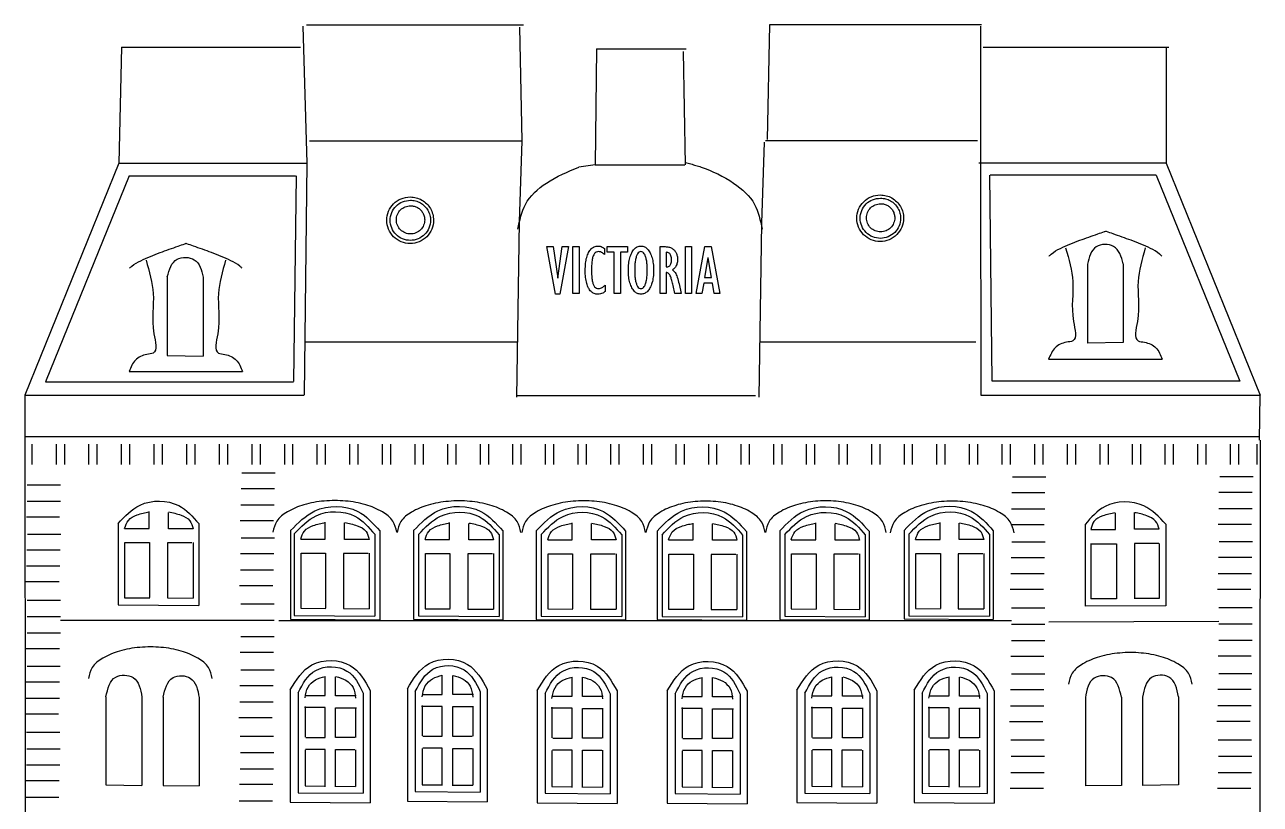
# Model space of a CAD drawing. Extents: x -17689 to 423279, y 41 to 241.
# Drawn here: x 16 to 191.4, y 130.2 to 241 of the extents above; entities that cross this region are included whole.
import ezdxf

# ---------------------------------------------------------------- set-up
doc = ezdxf.new("R2010")
doc.units = 0
doc.layers.add('Layer_2', color=7, linetype='CONTINUOUS')

msp = doc.modelspace()

# ---------------------------------------------------------------- linework, layer by layer
at = {"layer": 'Layer_2', "color": 7}
for points in [[(55.441553, 240.757074), (56.0143, 221.305812)], [(86.204277, 240.602534), (86.558757, 224.483562)], [(121.707146, 240.957783), (121.352766, 224.650379)], [(151.656075, 240.746311), (151.656075, 221.30581)], [(29.70025, 237.779985), (29.339465, 221.305812)], [(97.127207, 237.51775), (96.954592, 221.043577)], [(109.442896, 237.162549), (109.716926, 221.043577)], [(177.999104, 237.779988), (177.999104, 221.305809)], [(86.558757, 224.483562), (86.178255, 212.980271)], [(120.923476, 224.292562), (120.542976, 212.789271)], [(29.339465, 221.305812), (15.974712, 188.366424), (15.974712, 188.366424)], [(56.014208, 221.306029), (55.63256, 188.403534)], [(96.954592, 221.043577), (94.653768, 220.739465)], [(151.656075, 221.305812), (151.715475, 188.366424)], [(177.999104, 221.305808), (191.363864, 188.366424)], [(86.17892, 212.979588), (85.797087, 188.060584)], [(120.543686, 212.788549), (120.161826, 188.056614)], [(171.920194, 206.984254), (171.920194, 195.803392), (166.813207, 195.735717)], [(166.813207, 206.941584), (166.813207, 195.735717)], [(36.206199, 205.149345), (36.206199, 193.968482), (41.313187, 193.900807)], [(41.313187, 205.106674), (41.313187, 193.900807)], [(15.974712, 188.366424), (15.974712, 181.940534)], [(191.266624, 181.940534), (191.363824, 188.366424)], [(15.975074, 181.941414), (16.109346, 92.193857), (16.115946, 92.193907)], [(191.363854, 181.940534), (191.363854, 181.940534), (191.228874, 91.955257)], [(30.160489, 169.414155), (33.644742, 169.414155), (33.644739, 171.806765)], [(39.865781, 169.376645), (36.381528, 169.376645), (36.381531, 171.700515)], [(55.159979, 167.906447), (58.644232, 167.906447), (58.644229, 170.299055)], [(64.865271, 167.868937), (61.381018, 167.868937), (61.381021, 170.192809)], [(72.803132, 167.846955), (76.287384, 167.846955), (76.287381, 170.239565)], [(82.508423, 167.809445), (79.02417, 167.809445), (79.024173, 170.133315)], [(90.214164, 167.819925), (93.698417, 167.819925), (93.698414, 170.212535)], [(107.363576, 167.782415), (110.847826, 167.782415), (110.847826, 170.175025)], [(124.774646, 167.809445), (128.258896, 167.809445), (128.258896, 170.202055)], [(142.417805, 167.868935), (145.902055, 167.868935), (145.902055, 170.261545)], [(152.123095, 167.831425), (148.638845, 167.831425), (148.638845, 170.155295)], [(167.309574, 169.269005), (170.793824, 169.269005), (170.793824, 171.592875)], [(177.014864, 169.306515), (173.530614, 169.306515), (173.530614, 171.699125)], [(99.919456, 167.782415), (96.435203, 167.782415), (96.435206, 170.106295)], [(117.068866, 167.744905), (113.584616, 167.744905), (113.584616, 170.068775)], [(134.479936, 167.771935), (130.995686, 167.771935), (130.995686, 170.095815)], [(30.160489, 167.406585), (30.160489, 159.586085), (33.733893, 159.564185)], [(30.206087, 167.410655), (33.69034, 167.410655), (33.69034, 159.594635)], [(39.71367, 167.358305), (36.229417, 167.358305), (36.229417, 159.542285)], [(39.713671, 167.358305), (36.229418, 167.358305), (36.229418, 159.542285), (39.865781, 159.526585)], [(39.865781, 167.404155), (39.865781, 159.526605)], [(167.309574, 167.296515), (167.309574, 159.418965)], [(167.461684, 167.250665), (170.945934, 167.250665), (170.945934, 159.434645), (167.309574, 159.418945)], [(167.461684, 167.250665), (170.945934, 167.250665), (170.945934, 159.434645)], [(177.014864, 167.298945), (177.014864, 159.478445), (173.441464, 159.456545)], [(176.969264, 167.303015), (173.485014, 167.303015), (173.485014, 159.486995)], [(55.159979, 165.898876), (55.159979, 158.07838), (58.733383, 158.056473)], [(55.205577, 165.902945), (58.68983, 165.902945), (58.68983, 158.086925)], [(64.71316, 165.850595), (61.228907, 165.850595), (61.228907, 158.034575)], [(64.713161, 165.850595), (61.228908, 165.850595), (61.228908, 158.034575), (64.865271, 158.018875)], [(64.865271, 165.896447), (64.865271, 158.018897)], [(72.803132, 165.839385), (72.803132, 158.018885), (76.376535, 157.996985)], [(72.84873, 165.843455), (76.332982, 165.843455), (76.332982, 158.027435)], [(82.356312, 165.791105), (78.872059, 165.791105), (78.872059, 157.975085)], [(82.356313, 165.791105), (78.87206, 165.791105), (78.87206, 157.975085), (82.508423, 157.959385)], [(82.508423, 165.836955), (82.508423, 157.959405)], [(90.214164, 165.812355), (90.214164, 157.991865), (93.787568, 157.969965)], [(90.259762, 165.816425), (93.744015, 165.816425), (93.744015, 158.000405)], [(99.767345, 165.764075), (96.283092, 165.764075), (96.283092, 157.948055)], [(99.767346, 165.764075), (96.283093, 165.764075), (96.283093, 157.948055), (99.919456, 157.932355)], [(99.919456, 165.809925), (99.919456, 157.932375)], [(107.363576, 165.774845), (107.363576, 157.954345), (110.936976, 157.932445)], [(107.409176, 165.778915), (110.893426, 165.778915), (110.893426, 157.962895)], [(116.916756, 165.726565), (113.432506, 165.726565), (113.432506, 157.910545)], [(116.916756, 165.726565), (113.432506, 165.726565), (113.432506, 157.910545), (117.068866, 157.894845)], [(117.068866, 165.772415), (117.068866, 157.894865)], [(124.774646, 165.801875), (124.774646, 157.981385), (128.348046, 157.959485)], [(124.820246, 165.805945), (128.304496, 165.805945), (128.304496, 157.989925)], [(134.327826, 165.753595), (130.843576, 165.753595), (130.843576, 157.937575)], [(134.327826, 165.753595), (130.843576, 165.753595), (130.843576, 157.937575), (134.479936, 157.921875)], [(134.479936, 165.799445), (134.479936, 157.921895)], [(142.417805, 165.861365), (142.417805, 158.040865), (145.991205, 158.018965)], [(142.463405, 165.865425), (145.947655, 165.865425), (145.947655, 158.049415)], [(151.970985, 165.813075), (148.486735, 165.813075), (148.486735, 157.997065)], [(151.970985, 165.813075), (148.486735, 165.813075), (148.486735, 157.997065), (152.123095, 157.981365)], [(152.123095, 165.858935), (152.123095, 157.981385)], [(55.816286, 145.676765), (58.608854, 145.676765), (58.608854, 148.389965)], [(63.031919, 145.648535), (60.10328, 145.648535), (60.10328, 148.361735)], [(72.44799, 145.847275), (75.240558, 145.847275), (75.240558, 148.560475)], [(79.663622, 145.819045), (76.734983, 145.819045), (76.734983, 148.532245)], [(90.870471, 145.590255), (93.663039, 145.590255), (93.663039, 148.303455)], [(98.086104, 145.562025), (95.157465, 145.562025), (95.157465, 148.275225)], [(109.331276, 145.542535), (112.123846, 145.542535), (112.123846, 148.255735)], [(116.546916, 145.514305), (113.618276, 145.514305), (113.618276, 148.227505)], [(127.753866, 145.629045), (130.546436, 145.629045), (130.546436, 148.342245)], [(134.969496, 145.600815), (132.040856, 145.600815), (132.040856, 148.314015)], [(144.385575, 145.629045), (147.178135, 145.629045), (147.178135, 148.342245)], [(151.601205, 145.600815), (148.672565, 145.600815), (148.672565, 148.314015)], [(27.508689, 145.516466), (27.508689, 133.011508), (32.615677, 132.935819)], [(32.615677, 145.468742), (32.615677, 132.935819)], [(35.639628, 145.440777), (35.639628, 132.935819), (40.746615, 132.86013)], [(40.746615, 145.393053), (40.746615, 132.86013)], [(55.870958, 139.744066), (58.608855, 139.744066), (58.608855, 143.969955), (55.670624, 143.969955)], [(55.765102, 144.125502), (55.765102, 139.77185)], [(62.852834, 139.715836), (60.103279, 139.715836), (60.103279, 143.941725), (63.054021, 143.941725)], [(62.948682, 143.979545), (62.948682, 139.742994)], [(72.502662, 139.914576), (75.240559, 139.914576), (75.240559, 144.140465), (72.302328, 144.140465)], [(72.396806, 144.296015), (72.396806, 139.942356)], [(79.484537, 139.886346), (76.734982, 139.886346), (76.734982, 144.112235), (79.685724, 144.112235)], [(79.580386, 144.150055), (79.580386, 139.913506)], [(90.925143, 139.657556), (93.66304, 139.657556), (93.66304, 143.883445), (90.724809, 143.883445)], [(90.819287, 144.038995), (90.819287, 139.685336)], [(97.907019, 139.629326), (95.157464, 139.629326), (95.157464, 143.855215), (98.108206, 143.855215)], [(98.002867, 143.893035), (98.002867, 139.656486)], [(109.385956, 139.609836), (112.123846, 139.609836), (112.123846, 143.835725), (109.185616, 143.835725)], [(109.280096, 143.991275), (109.280096, 139.637626)], [(116.463676, 143.845315), (116.463676, 139.608766)], [(127.808536, 139.696346), (130.546436, 139.696346), (130.546436, 143.922235), (127.608206, 143.922235)], [(127.702686, 144.077775), (127.702686, 139.724126)], [(134.790416, 139.668116), (132.040856, 139.668116), (132.040856, 143.894005), (134.991606, 143.894005)], [(134.886266, 143.931825), (134.886266, 139.695276)], [(144.440245, 139.696346), (147.178135, 139.696346), (147.178135, 143.922235), (144.239905, 143.922235)], [(144.334385, 144.077775), (144.334385, 139.724126)], [(151.422115, 139.668116), (148.672565, 139.668116), (148.672565, 143.894005), (151.623305, 143.894005)], [(151.517965, 143.931825), (151.517965, 139.695276)], [(171.643276, 145.440777), (171.643276, 132.935819), (166.536288, 132.86013)], [(166.536288, 145.393053), (166.536288, 132.86013)], [(179.774214, 145.516466), (179.774214, 133.011508), (174.667226, 132.935819)], [(174.667226, 145.468742), (174.667226, 132.935819)], [(116.367826, 139.581606), (113.618276, 139.581606), (113.618276, 143.807495), (116.569016, 143.807495)], [(55.765102, 137.97354), (55.765102, 132.8494), (58.587164, 132.819666)], [(58.62003, 132.734416), (58.62003, 138.031406), (55.853825, 138.031406)], [(60.092104, 132.706186), (60.092104, 138.003176), (62.858309, 138.003176)], [(62.948682, 138.000414), (62.948682, 132.773721)], [(72.396806, 138.144046), (72.396806, 133.019906), (75.218868, 132.990206)], [(75.251734, 132.904926), (75.251734, 138.201916), (72.485529, 138.201916)], [(76.723807, 132.876696), (76.723807, 138.173686), (79.490012, 138.173686)], [(79.580386, 138.170926), (79.580386, 132.944226)], [(90.819287, 137.887026), (90.819287, 132.762886), (93.641349, 132.733186)], [(93.674215, 132.647906), (93.674215, 137.944896), (90.90801, 137.944896)], [(95.146289, 132.619676), (95.146289, 137.916666), (97.912494, 137.916666)], [(98.002867, 137.913906), (98.002867, 132.687206)], [(109.280096, 137.839316), (109.280096, 132.715176), (112.102156, 132.685476)], [(112.135026, 132.600186), (112.135026, 137.897176), (109.368816, 137.897176)], [(113.607096, 132.571956), (113.607096, 137.868946), (116.373306, 137.868946)], [(116.463676, 137.866186), (116.463676, 132.639496)], [(127.702686, 137.925816), (127.702686, 132.801676), (130.524746, 132.771976)], [(130.557606, 132.686696), (130.557606, 137.983686), (127.791406, 137.983686)], [(132.029686, 132.658466), (132.029686, 137.955456), (134.795886, 137.955456)], [(134.886266, 137.952696), (134.886266, 132.725996)], [(144.334385, 137.925816), (144.334385, 132.801676), (147.156445, 132.771976)], [(147.189315, 132.686696), (147.189315, 137.983686), (144.423105, 137.983686)], [(148.661385, 132.658466), (148.661385, 137.955456), (151.427595, 137.955456)], [(151.517965, 137.952696), (151.517965, 132.725996)], [(60.139016, 132.803315), (62.948682, 132.773698)], [(76.77072, 132.973826), (79.580386, 132.944226)], [(95.193201, 132.716806), (98.002867, 132.687206)], [(113.654016, 132.669086), (116.463676, 132.639486)], [(132.076596, 132.755596), (134.886266, 132.725996)], [(148.708305, 132.755596), (151.517965, 132.725996)]]:
    msp.add_lwpolyline(points, dxfattribs=at)
at = {"layer": 'Layer_2', "color": 5}
for points in [[(55.962882, 240.957736), (86.782053, 240.957736)], [(151.773095, 240.957736), (121.707196, 240.957736)], [(29.70025, 237.779985), (55.134135, 237.779985)], [(97.127207, 237.51775), (109.889536, 237.51775)], [(152.016855, 237.779983), (178.359884, 237.779983)], [(30.799004, 219.498439), (18.929166, 190.243483), (18.929166, 190.243483)], [(30.799004, 219.498439), (54.396033, 219.498439)], [(54.490045, 219.498632), (54.151086, 190.276442)], [(152.903818, 219.586912), (153.242777, 190.364722)], [(176.594859, 219.586719), (152.99783, 219.586719)], [(176.594859, 219.586719), (188.464697, 190.331763), (188.464697, 190.331763)], [(98.276547, 209.177118), (98.276547, 208.309697)], [(106.166176, 202.768927), (106.166176, 209.435394), (106.882536, 209.435394)], [(107.023776, 208.636199), (107.023856, 206.55049)], [(107.023856, 205.751294), (107.023856, 202.768927), (106.166176, 202.768927)], [(107.023856, 206.55049), (107.062756, 206.55049)], [(98.354517, 203.957975), (98.354517, 203.056442)], [(108.861026, 204.138281), (109.168036, 202.768927), (108.271376, 202.768927), (108.013096, 203.918989)], [(55.710144, 195.932584), (85.990642, 195.932584)], [(120.315806, 195.936424), (151.006495, 195.936424)], [(161.322795, 193.448944), (177.449194, 193.448944)], [(30.781401, 191.709164), (46.907794, 191.709164)], [(18.929166, 190.243483), (54.142664, 190.243483)], [(188.464697, 190.331763), (153.251199, 190.331763)], [(15.974712, 188.366424), (55.623077, 188.366424)], [(85.796952, 188.307684), (119.717866, 188.307684)], [(151.715495, 188.366424), (191.363864, 188.366424)], [(16.972045, 181.369244), (16.972045, 178.477274)], [(20.423373, 181.369244), (20.423373, 178.477274)], [(21.601655, 181.369244), (21.601655, 178.477274)], [(25.052983, 181.369244), (25.052983, 178.477274)], [(26.231265, 181.369244), (26.231265, 178.477274)], [(29.682593, 181.369244), (29.682593, 178.477274)], [(30.860873, 181.369244), (30.860873, 178.477274)], [(34.312201, 181.369244), (34.312201, 178.477274)], [(35.490483, 181.369244), (35.490483, 178.477274)], [(38.941812, 181.369244), (38.941812, 178.477274)], [(40.120093, 181.369244), (40.120093, 178.477274)], [(43.571422, 181.369244), (43.571422, 178.477274)], [(44.749701, 181.369244), (44.749701, 178.477274)], [(48.201028, 181.369244), (48.201028, 178.477274)], [(49.37931, 181.369244), (49.37931, 178.477274)], [(52.830638, 181.369244), (52.830638, 178.477274)], [(54.00892, 181.369244), (54.00892, 178.477274)], [(57.460248, 181.369244), (57.460248, 178.477274)], [(58.638529, 181.369244), (58.638529, 178.477274)], [(62.089857, 181.369244), (62.089857, 178.477274)], [(63.268139, 181.369244), (63.268139, 178.477274)], [(66.719468, 181.369244), (66.719468, 178.477274)], [(67.897749, 181.369244), (67.897749, 178.477274)], [(71.349078, 181.369244), (71.349078, 178.477274)], [(72.527365, 181.369244), (72.527365, 178.477274)], [(75.978692, 181.369244), (75.978692, 178.477274)], [(77.156974, 181.369244), (77.156974, 178.477274)], [(80.608302, 181.369244), (80.608302, 178.477274)], [(81.786584, 181.369244), (81.786584, 178.477274)], [(85.237913, 181.369244), (85.237913, 178.477274)], [(86.416203, 181.369244), (86.416203, 178.477274)], [(89.867532, 181.369244), (89.867532, 178.477274)], [(91.045813, 181.369244), (91.045813, 178.477274)], [(94.497142, 181.369244), (94.497142, 178.477274)], [(95.675424, 181.369244), (95.675424, 178.477274)], [(99.126752, 181.369244), (99.126752, 178.477274)], [(100.305037, 181.369254), (100.305037, 178.477284)], [(103.756367, 181.369254), (103.756367, 178.477284)], [(104.934647, 181.369254), (104.934647, 178.477284)], [(108.385976, 181.369254), (108.385976, 178.477284)], [(109.564256, 181.369254), (109.564256, 178.477284)], [(113.015586, 181.369254), (113.015586, 178.477284)], [(114.193876, 181.369274), (114.193876, 178.477304)], [(117.645206, 181.369274), (117.645206, 178.477304)], [(118.823486, 181.369274), (118.823486, 178.477304)], [(122.274816, 181.369274), (122.274816, 178.477304)], [(123.453096, 181.369274), (123.453096, 178.477304)], [(126.904426, 181.369274), (126.904426, 178.477304)], [(128.082716, 181.369274), (128.082716, 178.477304)], [(131.534046, 181.369274), (131.534046, 178.477304)], [(132.712326, 181.369274), (132.712326, 178.477304)], [(136.163656, 181.369274), (136.163656, 178.477304)], [(137.341935, 181.369274), (137.341935, 178.477304)], [(140.793265, 181.369274), (140.793265, 178.477304)], [(141.971535, 181.369274), (141.971535, 178.477304)], [(145.422865, 181.369274), (145.422865, 178.477304)], [(146.601145, 181.369274), (146.601145, 178.477304)], [(150.052475, 181.369274), (150.052475, 178.477304)], [(151.230755, 181.369274), (151.230755, 178.477304)], [(154.682085, 181.369274), (154.682085, 178.477304)], [(155.860365, 181.369274), (155.860365, 178.477304)], [(159.311695, 181.369274), (159.311695, 178.477304)], [(160.489975, 181.369274), (160.489975, 178.477304)], [(163.941305, 181.369274), (163.941305, 178.477304)], [(165.119585, 181.369274), (165.119585, 178.477304)], [(168.570914, 181.369274), (168.570914, 178.477304)], [(169.749184, 181.369274), (169.749184, 178.477304)], [(173.200504, 181.369274), (173.200504, 178.477304)], [(174.378794, 181.369274), (174.378794, 178.477304)], [(177.830114, 181.369274), (177.830114, 178.477304)], [(179.008404, 181.369274), (179.008404, 178.477304)], [(179.008404, 181.369274), (179.008404, 178.477304)], [(182.459724, 181.369274), (182.459724, 178.477304)], [(182.459734, 181.369274), (182.459734, 178.477304)], [(183.638014, 181.369274), (183.638014, 178.477304)], [(187.089344, 181.369274), (187.089344, 178.477304)], [(188.267624, 181.369274), (188.267624, 178.477304)], [(190.886594, 181.369274), (190.886594, 178.477304)], [(46.790154, 177.300674), (51.517864, 177.300674)], [(16.343849, 175.607844), (21.071559, 175.607844)], [(156.181065, 176.742894), (160.908775, 176.742894)], [(185.611524, 176.774364), (190.339234, 176.774364)], [(46.681504, 175.078664), (51.409214, 175.078664)], [(156.072415, 174.520884), (160.800125, 174.520884)], [(185.502874, 174.552354), (190.230584, 174.552354)], [(16.314929, 173.294394), (21.042639, 173.294394)], [(46.652584, 172.765214), (51.380294, 172.765214)], [(156.043495, 172.207435), (160.771205, 172.207435)], [(185.473954, 172.238905), (190.201664, 172.238905)], [(16.206279, 171.072385), (20.933989, 171.072385)], [(29.238959, 170.143112), (29.238959, 158.557542), (40.679811, 158.487418)], [(46.543934, 170.543205), (51.271644, 170.543205)], [(16.383709, 168.623925), (21.111419, 168.623925)], [(40.679811, 170.098897), (40.679811, 158.487418)], [(53.723915, 169.104008), (53.723915, 156.532737), (66.399264, 156.456646)], [(54.238408, 168.635412), (54.238408, 157.049842), (65.67926, 156.979718)], [(65.67926, 168.591197), (65.67926, 156.979718)], [(66.399264, 169.056031), (66.399264, 156.456646)], [(71.176057, 169.108808), (71.176057, 156.537537), (83.851405, 156.461446)], [(71.881558, 168.575912), (71.881558, 156.990342), (83.322409, 156.920218)], [(83.322409, 168.531697), (83.322409, 156.920218)], [(83.851405, 169.060831), (83.851405, 156.461446)], [(88.587056, 169.081808), (88.587056, 156.510537), (101.262405, 156.434446)], [(89.292557, 168.548812), (89.292557, 156.963242), (100.733409, 156.893118)], [(100.733409, 168.504597), (100.733409, 156.893118)], [(101.262405, 169.033831), (101.262405, 156.434446)], [(105.736455, 169.044308), (105.736455, 156.473037), (118.411804, 156.396946)], [(106.441957, 168.511312), (106.441957, 156.925742), (117.882808, 156.855618)], [(117.882808, 168.467097), (117.882808, 156.855618)], [(118.411804, 168.996331), (118.411804, 156.396946)], [(123.147555, 169.071308), (123.147555, 156.500037), (135.822904, 156.423946)], [(123.853056, 168.538412), (123.853056, 156.952842), (135.293908, 156.882718)], [(135.293908, 168.494197), (135.293908, 156.882718)], [(135.822904, 169.023331), (135.822904, 156.423946)], [(140.790754, 169.130808), (140.790754, 156.559537), (153.466103, 156.483446)], [(141.496255, 168.597812), (141.496255, 157.012242), (152.937107, 156.942118)], [(152.937107, 168.553597), (152.937107, 156.942118)], [(153.466103, 169.082831), (153.466103, 156.483446)], [(155.934845, 169.985425), (160.662555, 169.985425)], [(177.936034, 170.035412), (177.936034, 158.449842), (166.495182, 158.379718)], [(166.495182, 169.991197), (166.495182, 158.379718)], [(185.365304, 170.016895), (190.093014, 170.016895)], [(46.721364, 168.094745), (51.449074, 168.094745)], [(156.112275, 167.536965), (160.839985, 167.536965)], [(185.542734, 167.568435), (190.270444, 167.568435)], [(16.275059, 166.401905), (21.002769, 166.401905)], [(46.612714, 165.872735), (51.340424, 165.872735)], [(156.003625, 165.314955), (160.731335, 165.314955)], [(185.434084, 165.346425), (190.161794, 165.346425)], [(16.246139, 164.088455), (20.973849, 164.088455)], [(46.583794, 163.559285), (51.311504, 163.559285)], [(16.137489, 161.866445), (20.865199, 161.866445)], [(155.974705, 163.001505), (160.702415, 163.001505)], [(185.405164, 163.032975), (190.132874, 163.032975)], [(46.475144, 161.337275), (51.202854, 161.337275)], [(155.866055, 160.779495), (160.593765, 160.779495)], [(185.296514, 160.810965), (190.024224, 160.810965)], [(16.303579, 159.237405), (21.031289, 159.237405)], [(46.641234, 158.708235), (51.368944, 158.708235)], [(156.032145, 158.150455), (160.759855, 158.150455)], [(185.462604, 158.181925), (190.190314, 158.181925)], [(16.340589, 156.911355), (21.068299, 156.911355)], [(21.068299, 156.382185), (46.678244, 156.382185)], [(46.678244, 156.382185), (51.405954, 156.382185)], [(52.061204, 156.353575), (156.069155, 156.353575)], [(185.499614, 156.197765), (185.499944, 156.181965), (161.342125, 156.118965)], [(16.311669, 154.597905), (21.039379, 154.597905)], [(156.069155, 155.824405), (160.796865, 155.824405)], [(185.499614, 155.855875), (190.227324, 155.855875)], [(46.649324, 154.068735), (51.377034, 154.068735)], [(156.040235, 153.510955), (160.767945, 153.510955)], [(185.470694, 153.542425), (190.198404, 153.542425)], [(16.203019, 152.375895), (20.930729, 152.375895)], [(46.540674, 151.846725), (51.268384, 151.846725)], [(155.931585, 151.288945), (160.659295, 151.288945)], [(185.362044, 151.320415), (190.089754, 151.320415)], [(16.300479, 149.855535), (21.028189, 149.855535)], [(46.638134, 149.326365), (51.365844, 149.326365)], [(16.191829, 147.633535), (20.919539, 147.633535)], [(156.029045, 148.768585), (160.756755, 148.768585)], [(185.459504, 148.800055), (190.187214, 148.800055)], [(46.529484, 147.104355), (51.257194, 147.104355)], [(53.662549, 146.484538), (53.662549, 130.52707), (65.009599, 130.430484)], [(54.788253, 146.087226), (54.788253, 131.889231), (64.008483, 131.803294)], [(64.008483, 146.033041), (64.008483, 131.803294)], [(65.009599, 146.423638), (65.009599, 130.430484)], [(70.294298, 146.655038), (70.294298, 130.69757), (81.641349, 130.600984)], [(71.419953, 146.257826), (71.419953, 132.059831), (80.640182, 131.973894)], [(80.640182, 146.203641), (80.640182, 131.973894)], [(81.641349, 146.594138), (81.641349, 130.600984)], [(88.716697, 146.398038), (88.716697, 130.44057), (100.063748, 130.343984)], [(89.842452, 146.000726), (89.842452, 131.802731), (99.062681, 131.716794)], [(99.062681, 145.946541), (99.062681, 131.716794)], [(100.063748, 146.337138), (100.063748, 130.343984)], [(107.177597, 146.350338), (107.177597, 130.39287), (118.524647, 130.296284)], [(108.303251, 145.953026), (108.303251, 131.755031), (117.523481, 131.669094)], [(117.523481, 145.898841), (117.523481, 131.669094)], [(118.524647, 146.289438), (118.524647, 130.296284)], [(125.600096, 146.436838), (125.600096, 130.47937), (136.947147, 130.382784)], [(126.725851, 146.039526), (126.725851, 131.841531), (135.94608, 131.755594)], [(135.94608, 145.985341), (135.94608, 131.755594)], [(136.947147, 146.375938), (136.947147, 130.382784)], [(142.231796, 146.436838), (142.231796, 130.47937), (153.578846, 130.382784)], [(143.35715, 146.039526), (143.35715, 131.841531), (152.57738, 131.755594)], [(152.57738, 145.985341), (152.57738, 131.755594)], [(153.578846, 146.375938), (153.578846, 130.382784)], [(155.920395, 146.546575), (160.648105, 146.546575)], [(185.350854, 146.578045), (190.078564, 146.578045)], [(16.162909, 145.320085), (20.890619, 145.320085)], [(46.500564, 144.790905), (51.228274, 144.790905)], [(155.891475, 144.233125), (160.619185, 144.233125)], [(185.321934, 144.264595), (190.049644, 144.264595)], [(16.054259, 143.098065), (20.781969, 143.098065)], [(46.391914, 142.568895), (51.119624, 142.568895)], [(16.220349, 140.469026), (20.948059, 140.469026)], [(155.782825, 142.011116), (160.510535, 142.011116)], [(185.213284, 142.042586), (189.940994, 142.042586)], [(46.558004, 139.939856), (51.285714, 139.939856)], [(155.948915, 139.382076), (160.676625, 139.382076)], [(185.379374, 139.413546), (190.107084, 139.413546)], [(16.257359, 138.142966), (20.985069, 138.142966)], [(46.595014, 137.613796), (51.322724, 137.613796)], [(155.985925, 137.056016), (160.713635, 137.056016)], [(185.416384, 137.087486), (190.144094, 137.087486)], [(16.228439, 135.829516), (20.956149, 135.829516)], [(46.566094, 135.300346), (51.293804, 135.300346)], [(16.119789, 133.607516), (20.847499, 133.607516)], [(155.957005, 134.742566), (160.684715, 134.742566)], [(185.387464, 134.774036), (190.115174, 134.774036)], [(46.457444, 133.078336), (51.185154, 133.078336)], [(155.848355, 132.520556), (160.576065, 132.520556)], [(185.278814, 132.552026), (190.006524, 132.552026)], [(16.094139, 131.244016), (20.821849, 131.244016)], [(46.431794, 130.714846), (51.159504, 130.714846)]]:
    msp.add_lwpolyline(points, dxfattribs=at)
at = {"layer": 'Layer_2', "color": 1}
for points in [[(56.414573, 224.483562), (86.493197, 224.483562)], [(151.204385, 224.480816), (121.125756, 224.480816)], [(29.339465, 221.305812), (55.908358, 221.305812)], [(96.954592, 221.043577), (109.666246, 221.043577)], [(177.999044, 221.305808), (151.430145, 221.305808)], [(15.974712, 182.469704), (191.266624, 182.469704)]]:
    msp.add_lwpolyline(points, dxfattribs=at)
at = {"layer": 'Layer_2', "color": 5}
for points in [[(70.6854, 216.50081)], [(70.714773, 216.040122)], [(137.410545, 216.789285)], [(137.439925, 216.328597)], [(91.332309, 202.681211), (90.104275, 209.435394), (91.005808, 209.435394), (91.634444, 204.942351), (92.253333, 209.435394), (93.149994, 209.435394), (91.92196, 202.681211)], [(93.802995, 202.768927), (93.802995, 209.435394), (94.66067, 209.435394), (94.66067, 202.768927)], [(99.670267, 202.768927), (99.670267, 208.636199), (98.642033, 208.636199), (98.642033, 209.435394), (101.556177, 209.435394), (101.556177, 208.636199), (100.532817, 208.636199), (100.532817, 202.768927)], [(103.441837, 208.728788)], [(109.782046, 202.768927), (109.782046, 209.435394), (110.639726, 209.435394), (110.639726, 202.768927)], [(111.268366, 202.768927), (112.525636, 209.47438), (113.417416, 209.47438), (114.664946, 202.768927), (113.836516, 202.768927), (113.597726, 204.24549), (112.359946, 204.24549), (112.096796, 202.768927)], [(112.486646, 205.044687), (113.446666, 205.044687), (112.978846, 207.837002), (112.954546, 207.837002)], [(98.354517, 203.957975)], [(103.451837, 202.681211)]]:
    msp.add_lwpolyline(points, close=True, dxfattribs=at)
at = {"layer": 'Layer_2', "color": 7}
for points in [[(70.742079, 215.248573)], [(137.467235, 215.537048)]]:
    msp.add_lwpolyline(points, close=True, dxfattribs=at)
for points, knots in [([(109.772786, 221.367627), (110.023272, 221.306258), (110.520889, 221.184341), (111.254438, 220.973762), (113.374743, 220.295992), (116.430908, 218.842597), (119.872534, 215.804622), (120.392777, 213.161871), (120.633136, 211.940884)], [0, 0, 0, 0, 0.773601, 1.536846, 2.289224, 7.447762, 11.694182, 15.340932, 15.340932, 15.340932, 15.340932]), ([(85.993973, 211.940884), (86.235323, 213.159424), (86.757709, 215.79688), (90.179873, 218.882955), (93.069067, 220.08187), (94.653765, 220.739465)], [0, 0, 0, 0, 3.646751, 7.893171, 13.051709, 13.051709, 13.051709, 13.051709]), ([(70.742079, 215.248573), (70.477535, 215.218129), (69.953317, 215.157801), (69.28502, 214.694827), (68.837045, 214.032568), (68.680862, 213.243459), (68.837775, 212.457008), (69.284225, 211.788861), (69.953757, 211.343798), (70.741839, 211.187449), (71.530963, 211.343043), (72.199454, 211.78975), (72.646278, 212.456243), (72.786281, 213.156849), (72.70492, 213.768764), (72.50195, 214.257758), (72.179053, 214.67836), (71.758015, 214.99833), (71.267996, 215.208607), (70.917886, 215.235213), (70.742079, 215.248573)], [0, 0, 0, 0, 0.788555, 1.562596, 2.349992, 3.136903, 3.909803, 4.697195, 5.485271, 6.259785, 7.048341, 7.836414, 8.609787, 9.3967, 9.921477, 10.442063, 10.967259, 11.492763, 12.014182, 12.540105, 12.540105, 12.540105, 12.540105]), ([(137.467235, 215.537048), (137.202692, 215.506604), (136.678473, 215.446276), (136.010177, 214.983302), (135.562202, 214.321043), (135.406019, 213.531934), (135.562932, 212.745483), (136.009382, 212.077336), (136.678914, 211.632273), (137.466996, 211.475924), (138.25612, 211.631518), (138.92461, 212.078225), (139.371435, 212.744718), (139.511437, 213.445324), (139.430077, 214.057239), (139.227107, 214.546233), (138.90421, 214.966835), (138.483171, 215.286805), (137.993153, 215.497082), (137.643043, 215.523688), (137.467235, 215.537048)], [0, 0, 0, 0, 0.788555, 1.562596, 2.349992, 3.136903, 3.909803, 4.697195, 5.485271, 6.259785, 7.048341, 7.836414, 8.609787, 9.3967, 9.921477, 10.442063, 10.967259, 11.492763, 12.014182, 12.540105, 12.540105, 12.540105, 12.540105]), ([(171.920194, 206.984254), (171.630897, 208.006336), (171.093348, 209.905482), (167.535713, 209.804281), (167.063799, 207.93448), (166.813207, 206.941591)], [0, 0, 0, 0, 2.857183, 5.308978, 8.085043, 8.085043, 8.085043, 8.085043]), ([(36.206199, 205.149345), (36.495497, 206.171426), (37.033045, 208.070572), (40.59068, 207.969371), (41.062594, 206.09957), (41.313187, 205.106681)], [0, 0, 0, 0, 2.857183, 5.308978, 8.085043, 8.085043, 8.085043, 8.085043]), ([(30.160489, 169.414155), (30.295226, 169.828383), (30.586947, 170.725239), (32.023415, 171.453028), (33.06839, 171.65407), (33.636685, 171.763405)], [0, 0, 0, 0, 1.262004, 2.732398, 4.485393, 4.485393, 4.485393, 4.485393]), ([(36.413529, 171.756255), (36.998642, 171.640883), (38.061942, 171.431225), (39.532031, 170.699467), (39.761882, 169.788454), (39.865781, 169.376655)], [0, 0, 0, 0, 1.813325, 3.295275, 4.517726, 4.517726, 4.517726, 4.517726]), ([(55.159979, 167.906447), (55.294715, 168.320675), (55.586437, 169.217533), (57.022906, 169.94532), (58.06788, 170.146365), (58.636175, 170.255701)], [0, 0, 0, 0, 1.262005, 2.732399, 4.485395, 4.485395, 4.485395, 4.485395]), ([(61.413019, 170.248552), (61.998132, 170.133179), (63.061432, 169.923518), (64.53152, 169.191761), (64.761372, 168.280748), (64.865271, 167.86895)], [0, 0, 0, 0, 1.813325, 3.295275, 4.517724, 4.517724, 4.517724, 4.517724]), ([(72.803132, 167.846955), (72.937868, 168.261183), (73.22959, 169.158039), (74.666058, 169.885828), (75.711033, 170.086871), (76.279327, 170.196205)], [0, 0, 0, 0, 1.262004, 2.732398, 4.485393, 4.485393, 4.485393, 4.485393]), ([(79.056171, 170.189055), (79.641284, 170.073684), (80.704584, 169.864025), (82.174673, 169.132267), (82.404525, 168.221254), (82.508423, 167.809455)], [0, 0, 0, 0, 1.813325, 3.295275, 4.517726, 4.517726, 4.517726, 4.517726]), ([(90.214164, 167.819925), (90.3489, 168.234155), (90.640621, 169.131014), (92.077091, 169.858803), (93.122065, 170.059849), (93.69036, 170.169185)], [0, 0, 0, 0, 1.262008, 2.732403, 4.485399, 4.485399, 4.485399, 4.485399]), ([(96.467204, 170.162035), (97.052317, 170.046661), (98.115616, 169.836997), (99.585704, 169.105242), (99.815557, 168.194231), (99.919456, 167.782435)], [0, 0, 0, 0, 1.813326, 3.295276, 4.517721, 4.517721, 4.517721, 4.517721]), ([(107.363576, 167.782415), (107.498315, 168.196643), (107.790039, 169.093498), (109.226505, 169.821289), (110.271481, 170.022331), (110.839776, 170.131665)], [0, 0, 0, 0, 1.262006, 2.732398, 4.485395, 4.485395, 4.485395, 4.485395]), ([(124.774646, 167.809445), (124.909383, 168.223675), (125.201106, 169.120531), (126.637571, 169.848323), (127.682543, 170.049369), (128.250836, 170.158705)], [0, 0, 0, 0, 1.26201, 2.732401, 4.485392, 4.485392, 4.485392, 4.485392]), ([(131.027686, 170.151555), (131.612798, 170.036181), (132.676096, 169.826516), (134.146183, 169.094762), (134.376037, 168.183751), (134.479936, 167.771955)], [0, 0, 0, 0, 1.813324, 3.295274, 4.517719, 4.517719, 4.517719, 4.517719]), ([(142.417805, 167.868935), (142.552543, 168.283162), (142.844268, 169.180015), (144.280731, 169.907803), (145.325702, 170.108849), (145.893995, 170.218185)], [0, 0, 0, 0, 1.262003, 2.732393, 4.485384, 4.485384, 4.485384, 4.485384]), ([(148.670845, 170.211035), (149.255957, 170.095663), (150.319256, 169.886004), (151.789345, 169.154248), (152.019197, 168.243234), (152.123095, 167.831435)], [0, 0, 0, 0, 1.813322, 3.295273, 4.517723, 4.517723, 4.517723, 4.517723]), ([(170.761824, 171.648615), (170.176712, 171.533243), (169.113413, 171.323584), (167.643325, 170.591828), (167.413473, 169.680814), (167.309574, 169.269015)], [0, 0, 0, 0, 1.813322, 3.295273, 4.517723, 4.517723, 4.517723, 4.517723]), ([(177.014864, 169.306515), (176.880126, 169.720743), (176.588402, 170.617597), (175.15194, 171.345389), (174.106968, 171.546431), (173.538674, 171.655765)], [0, 0, 0, 0, 1.262005, 2.732396, 4.485386, 4.485386, 4.485386, 4.485386]), ([(113.616616, 170.124525), (114.20173, 170.009151), (115.26503, 169.799488), (116.735118, 169.067728), (116.964969, 168.156714), (117.068866, 167.744915)], [0, 0, 0, 0, 1.813328, 3.295278, 4.517729, 4.517729, 4.517729, 4.517729]), ([(27.508689, 145.516466), (27.762205, 146.671183), (28.215031, 148.733721), (32.012908, 148.61022), (32.400924, 146.587987), (32.615677, 145.468749)], [0, 0, 0, 0, 3.118913, 5.570957, 8.610193, 8.610193, 8.610193, 8.610193]), ([(35.639628, 145.440777), (35.893143, 146.595493), (36.345969, 148.658032), (40.143847, 148.534531), (40.531862, 146.512297), (40.746615, 145.39306)], [0, 0, 0, 0, 3.118913, 5.570957, 8.610193, 8.610193, 8.610193, 8.610193]), ([(55.765102, 145.354346), (55.854074, 145.892367), (56.023187, 146.915003), (57.18984, 148.022512), (58.133977, 148.271577), (58.610317, 148.397237)], [0, 0, 0, 0, 1.598919, 3.039119, 4.505623, 4.505623, 4.505623, 4.505623]), ([(60.147377, 148.385532), (60.634785, 148.249925), (61.590962, 147.983899), (62.761979, 146.861861), (62.884923, 145.837757), (62.948682, 145.306647)], [0, 0, 0, 0, 1.508487, 2.959287, 4.52226, 4.52226, 4.52226, 4.52226]), ([(72.396806, 145.524855), (72.485778, 146.062876), (72.65489, 147.085511), (73.821545, 148.193019), (74.765681, 148.442085), (75.242022, 148.567745)], [0, 0, 0, 0, 1.598917, 3.039117, 4.505622, 4.505622, 4.505622, 4.505622]), ([(76.77908, 148.556045), (77.266489, 148.420439), (78.222666, 148.154411), (79.393683, 147.032371), (79.516627, 146.008266), (79.580386, 145.477155)], [0, 0, 0, 0, 1.508488, 2.95929, 4.522265, 4.522265, 4.522265, 4.522265]), ([(90.819287, 145.267835), (90.908259, 145.805856), (91.077372, 146.828491), (92.244025, 147.935998), (93.188162, 148.185065), (93.664502, 148.310725)], [0, 0, 0, 0, 1.598917, 3.039117, 4.505621, 4.505621, 4.505621, 4.505621]), ([(95.201562, 148.299025), (95.68897, 148.163419), (96.645147, 147.897391), (97.816164, 146.775351), (97.939107, 145.751246), (98.002867, 145.220135)], [0, 0, 0, 0, 1.508488, 2.95929, 4.522264, 4.522264, 4.522264, 4.522264]), ([(109.280096, 145.220115), (109.369074, 145.758138), (109.538197, 146.780772), (110.704842, 147.888286), (111.648977, 148.137348), (112.125316, 148.263005)], [0, 0, 0, 0, 1.598928, 3.039124, 4.505622, 4.505622, 4.505622, 4.505622]), ([(113.662376, 148.251305), (114.149783, 148.115699), (115.105959, 147.849671), (116.276972, 146.72763), (116.399916, 145.703526), (116.463676, 145.172415)], [0, 0, 0, 0, 1.508484, 2.959285, 4.522259, 4.522259, 4.522259, 4.522259]), ([(127.702686, 145.306625), (127.791663, 145.844646), (127.960785, 146.867276), (129.127424, 147.974789), (130.071557, 148.223855), (130.547896, 148.349515)], [0, 0, 0, 0, 1.598921, 3.039114, 4.505611, 4.505611, 4.505611, 4.505611]), ([(132.084956, 148.337805), (132.572365, 148.2022), (133.528542, 147.936175), (134.699562, 146.814138), (134.822506, 145.790036), (134.886266, 145.258925)], [0, 0, 0, 0, 1.50849, 2.959289, 4.522261, 4.522261, 4.522261, 4.522261]), ([(144.334385, 145.306625), (144.423363, 145.844646), (144.592487, 146.867277), (145.759132, 147.974789), (146.703266, 148.223855), (147.179605, 148.349515)], [0, 0, 0, 0, 1.598921, 3.039118, 4.505618, 4.505618, 4.505618, 4.505618]), ([(148.716665, 148.337805), (149.204072, 148.202199), (150.160246, 147.936173), (151.331261, 146.814137), (151.454205, 145.790035), (151.517965, 145.258925)], [0, 0, 0, 0, 1.508483, 2.95928, 4.522252, 4.522252, 4.522252, 4.522252]), ([(171.643276, 145.440777), (171.38976, 146.595493), (170.936934, 148.658032), (167.139056, 148.534531), (166.751041, 146.512297), (166.536288, 145.39306)], [0, 0, 0, 0, 3.118913, 5.570957, 8.610193, 8.610193, 8.610193, 8.610193]), ([(179.774214, 145.516466), (179.520699, 146.671183), (179.067872, 148.733721), (175.269995, 148.61022), (174.88198, 146.587987), (174.667226, 145.468749)], [0, 0, 0, 0, 3.118913, 5.570957, 8.610193, 8.610193, 8.610193, 8.610193])]:
    msp.add_open_spline(points, degree=3, knots=knots, dxfattribs=at)
at = {"layer": 'Layer_2', "color": 5}
for points, knots in [([(70.6854, 216.50081), (70.24832, 216.45051), (69.382205, 216.350836), (68.278044, 215.585909), (67.537898, 214.491723), (67.279852, 213.187956), (67.539105, 211.888578), (68.27673, 210.784664), (69.382933, 210.049331), (70.685004, 209.79101), (71.988797, 210.048083), (73.093278, 210.786133), (73.831523, 211.887315), (74.062835, 213.044858), (73.928411, 214.055866), (73.593064, 214.863783), (73.059572, 215.558703), (72.363931, 216.087358), (71.554322, 216.434778), (70.97587, 216.478736), (70.6854, 216.50081)], [0, 0, 0, 0, 1.302852, 2.581725, 3.882662, 5.182799, 6.459786, 7.760717, 9.062779, 10.342432, 11.645287, 12.947343, 14.225111, 15.525251, 16.392289, 17.252403, 18.120133, 18.988372, 19.849861, 20.718792, 20.718792, 20.718792, 20.718792]), ([(70.714773, 216.040122), (70.337705, 215.996729), (69.590511, 215.91074), (68.637955, 215.25084), (67.999434, 214.306889), (67.776819, 213.182134), (68.000475, 212.061166), (68.636822, 211.108822), (69.591139, 210.474453), (70.714432, 210.2516), (71.839209, 210.473377), (72.792041, 211.11009), (73.428923, 212.060075), (73.628474, 213.058684), (73.512508, 213.930877), (73.223205, 214.627864), (72.762963, 215.22737), (72.162836, 215.683438), (71.464389, 215.983156), (70.96536, 216.021079), (70.714773, 216.040122)], [0, 0, 0, 0, 1.123966, 2.227245, 3.349559, 4.471183, 5.572835, 6.695144, 7.818428, 8.922381, 10.046349, 11.169628, 12.271954, 13.39358, 14.141571, 14.883589, 15.632177, 16.381203, 17.124407, 17.87403, 17.87403, 17.87403, 17.87403]), ([(137.410545, 216.789285), (136.973466, 216.738985), (136.107351, 216.639311), (135.00319, 215.874384), (134.263044, 214.780198), (134.004998, 213.476431), (134.264251, 212.177054), (135.001876, 211.073139), (136.108078, 210.337806), (137.41015, 210.079485), (138.713943, 210.336558), (139.818424, 211.074608), (140.556669, 212.17579), (140.787981, 213.333333), (140.653557, 214.344341), (140.31821, 215.152258), (139.784718, 215.847178), (139.089077, 216.375832), (138.279468, 216.723252), (137.701016, 216.767211), (137.410545, 216.789285)], [0, 0, 0, 0, 1.302852, 2.581725, 3.882662, 5.182799, 6.459786, 7.760717, 9.062779, 10.342432, 11.645287, 12.947343, 14.225111, 15.52525, 16.392288, 17.252402, 18.120133, 18.988372, 19.849861, 20.718791, 20.718791, 20.718791, 20.718791]), ([(137.439925, 216.328597), (137.062858, 216.285204), (136.315664, 216.199215), (135.363108, 215.539315), (134.724586, 214.595364), (134.501971, 213.470609), (134.725628, 212.349641), (135.361975, 211.397297), (136.316292, 210.762928), (137.439584, 210.540075), (138.564362, 210.761852), (139.517194, 211.398565), (140.154076, 212.34855), (140.353627, 213.347159), (140.237661, 214.219352), (139.948358, 214.916339), (139.488116, 215.515845), (138.887989, 215.971913), (138.189542, 216.271631), (137.690513, 216.309554), (137.439925, 216.328597)], [0, 0, 0, 0, 1.123966, 2.227245, 3.34956, 4.471183, 5.572835, 6.695144, 7.818429, 8.922381, 10.04635, 11.169629, 12.271955, 13.393581, 14.141571, 14.883589, 15.632177, 16.381204, 17.124407, 17.874031, 17.874031, 17.874031, 17.874031]), ([(161.381655, 208.101299), (161.485948, 208.200925), (161.95453, 208.648535), (163.418873, 209.437065), (165.645877, 210.33038), (167.765093, 211.055179), (168.980532, 211.488786), (169.340943, 211.616644), (169.385994, 211.632626)], [0, 0, 0, 0, 0.431981, 1.940866, 4.92456, 7.64927, 8.653111, 8.796517, 8.796517, 8.796517, 8.796517]), ([(177.390334, 208.101299), (177.286042, 208.200925), (176.817462, 208.648536), (175.353119, 209.437066), (173.126113, 210.330379), (171.006896, 211.055179), (169.791456, 211.488786), (169.431046, 211.616644), (169.385994, 211.632626)], [0, 0, 0, 0, 0.43198, 1.940862, 4.92456, 7.649271, 8.653111, 8.796517, 8.796517, 8.796517, 8.796517]), ([(30.840258, 206.361519), (30.944551, 206.461145), (31.413132, 206.908755), (32.877476, 207.697285), (35.104482, 208.590599), (37.223698, 209.315399), (38.439138, 209.749006), (38.799548, 209.876864), (38.8446, 209.892846)], [0, 0, 0, 0, 0.431981, 1.940864, 4.924563, 7.649272, 8.653113, 8.796519, 8.796519, 8.796519, 8.796519]), ([(46.848941, 206.361519), (46.744649, 206.461145), (46.276067, 206.908755), (44.811723, 207.697285), (42.584717, 208.590599), (40.465501, 209.315399), (39.250062, 209.749006), (38.889651, 209.876864), (38.8446, 209.892846)], [0, 0, 0, 0, 0.431981, 1.940864, 4.924563, 7.649272, 8.653113, 8.796519, 8.796519, 8.796519, 8.796519]), ([(96.010532, 208.606959), (96.118002, 208.787081), (96.319026, 209.123998), (96.805118, 209.457601), (97.270912, 209.545366), (97.659006, 209.493662), (97.971756, 209.372062), (98.170264, 209.245097), (98.276547, 209.177118)], [0, 0, 0, 0, 0.62315, 1.165607, 1.712297, 2.003445, 2.331402, 2.70935, 2.70935, 2.70935, 2.70935]), ([(98.276547, 208.309697), (98.18479, 208.392049), (98.013845, 208.545472), (97.718408, 208.693388), (97.409725, 208.747663), (97.09286, 208.686398), (96.822738, 208.454805), (96.636633, 208.086849), (96.519832, 207.573255), (96.451106, 206.896471), (96.432749, 206.104484), (96.451411, 205.31307), (96.521966, 204.637539), (96.641501, 204.12292), (96.830001, 203.749079), (97.110516, 203.518396), (97.42847, 203.45354), (97.741665, 203.523304), (98.047706, 203.697477), (98.24463, 203.864676), (98.354517, 203.957975)], [0, 0, 0, 0, 0.368705, 0.686902, 0.976561, 1.29676, 1.61895, 2.005759, 2.514654, 3.191468, 4.044107, 4.889727, 5.565113, 6.078357, 6.468848, 6.79839, 7.131942, 7.40262, 7.744887, 8.177006, 8.177006, 8.177006, 8.177006]), ([(102.136087, 208.563101), (102.242006, 208.750765), (102.437583, 209.097281), (102.911244, 209.452876), (103.447736, 209.557962), (103.982327, 209.452028), (104.44846, 209.097323), (104.645732, 208.754378), (104.752957, 208.567974)], [0, 0, 0, 0, 0.641392, 1.184309, 1.716008, 2.235395, 2.773417, 3.414073, 3.414073, 3.414073, 3.414073]), ([(103.441837, 208.728788), (103.349998, 208.711825), (103.150426, 208.674962), (102.925011, 208.391364), (102.838387, 208.159618), (102.788837, 208.027054)], [0, 0, 0, 0, 0.272381, 0.591902, 1.018965, 1.018965, 1.018965, 1.018965]), ([(104.104587, 204.16752), (104.153403, 204.340748), (104.261058, 204.722769), (104.327846, 205.374124), (104.351305, 206.105189), (104.329649, 206.838576), (104.256345, 207.49026), (104.13027, 208.015378), (103.960449, 208.401833), (103.732983, 208.677222), (103.533908, 208.712481), (103.441837, 208.728788)], [0, 0, 0, 0, 0.539087, 1.18886, 1.956569, 2.734019, 3.387016, 3.922954, 4.342447, 4.659498, 4.932307, 4.932307, 4.932307, 4.932307]), ([(106.882536, 209.435394), (107.059045, 209.425895), (107.391273, 209.408015), (107.855297, 209.239619), (108.07927, 209.030573), (108.188536, 208.928587)], [0, 0, 0, 0, 0.529301, 0.996263, 1.441085, 1.441085, 1.441085, 1.441085]), ([(108.188536, 208.928587), (108.280028, 208.808789), (108.46757, 208.563224), (108.612172, 208.094959), (108.660342, 207.568085), (108.599497, 207.019886), (108.364148, 206.5042), (108.088345, 206.275539), (107.949756, 206.160638)], [0, 0, 0, 0, 0.44918, 0.920738, 1.444592, 2.030644, 2.559537, 3.093724, 3.093724, 3.093724, 3.093724]), ([(163.736835, 209.271225), (164.199445, 207.644946), (165.201574, 204.122026), (164.275897, 200.324564), (165.53983, 196.019449), (163.510161, 195.86534), (162.049696, 195.228076), (161.568377, 194.04696), (161.324165, 193.447684)], [0, 0, 0, 0, 4.877375, 10.565596, 13.320123, 14.215424, 16.024734, 17.888267, 17.888267, 17.888267, 17.888267]), ([(175.035154, 209.27123), (174.572544, 207.644952), (173.570415, 204.12203), (174.496092, 200.324567), (173.232158, 196.019449), (175.261828, 195.86534), (176.722293, 195.228076), (177.203612, 194.04696), (177.447824, 193.447684)], [0, 0, 0, 0, 4.877374, 10.565598, 13.320128, 14.215429, 16.024739, 17.888272, 17.888272, 17.888272, 17.888272]), ([(33.195435, 207.531445), (33.658046, 205.905167), (34.660174, 202.382246), (33.734499, 198.584785), (34.998433, 194.279669), (32.968764, 194.12556), (31.508299, 193.488296), (31.026982, 192.30718), (30.78277, 191.707904)], [0, 0, 0, 0, 4.877374, 10.565595, 13.320123, 14.215424, 16.024734, 17.888266, 17.888266, 17.888266, 17.888266]), ([(44.493761, 207.53145), (44.03115, 205.905171), (43.029021, 202.38225), (43.954697, 198.584787), (42.690762, 194.279669), (44.720431, 194.12556), (46.180896, 193.488296), (46.662214, 192.30718), (46.906425, 191.707904)], [0, 0, 0, 0, 4.877375, 10.565599, 13.320128, 14.215429, 16.024739, 17.888271, 17.888271, 17.888271, 17.888271]), ([(98.354517, 203.056442), (98.248225, 202.981845), (98.042891, 202.837737), (97.692858, 202.709848), (97.275641, 202.660418), (96.795279, 202.741442), (96.322289, 203.063823), (95.967976, 203.580391), (95.715755, 204.263329), (95.56952, 205.110603), (95.527345, 206.065018), (95.572806, 207.021408), (95.70811, 207.886632), (95.915117, 208.379695), (96.010532, 208.606959)], [0, 0, 0, 0, 0.388288, 0.750092, 1.103965, 1.641343, 2.171161, 2.774188, 3.491119, 4.34049, 5.34354, 6.350917, 7.213065, 7.950223, 7.950223, 7.950223, 7.950223]), ([(102.165317, 203.592488), (102.064041, 203.81816), (101.845977, 204.304074), (101.700551, 205.159428), (101.651382, 206.087251), (101.699186, 207.009603), (101.839333, 207.845047), (102.041009, 208.333041), (102.136087, 208.563101)], [0, 0, 0, 0, 0.739523, 1.592331, 2.580958, 3.525073, 4.360077, 5.104844, 5.104844, 5.104844, 5.104844]), ([(102.788837, 208.027054), (102.743023, 207.853352), (102.642223, 207.471166), (102.57929, 206.823908), (102.557067, 206.094904), (102.578006, 205.36223), (102.649699, 204.708362), (102.772819, 204.185961), (102.940586, 203.795864), (103.168951, 203.535004), (103.458222, 203.447289), (103.745612, 203.538403), (103.966501, 203.805716), (104.054287, 204.035728), (104.104587, 204.16752)], [0, 0, 0, 0, 0.538199, 1.184167, 1.944244, 2.726546, 3.380962, 3.914659, 4.330776, 4.646663, 4.92141, 5.186222, 5.501151, 5.923727, 5.923727, 5.923727, 5.923727]), ([(104.752957, 208.567974), (104.851957, 208.33795), (105.061682, 207.85066), (105.208329, 207.012326), (105.256951, 206.086237), (105.209973, 205.152303), (105.049483, 204.300291), (104.769733, 203.608182), (104.406442, 203.09158), (103.958853, 202.741677), (103.617519, 202.70097), (103.451837, 202.681211)], [0, 0, 0, 0, 0.749118, 1.586953, 2.533893, 3.52964, 4.385, 5.124093, 5.748541, 6.270471, 6.762778, 6.762778, 6.762778, 6.762778]), ([(107.062756, 206.55049), (107.207074, 206.569243), (107.494767, 206.606627), (107.763067, 207.042783), (107.796522, 207.571363), (107.76153, 208.108056), (107.480494, 208.572774), (107.176032, 208.615055), (107.023776, 208.636199)], [0, 0, 0, 0, 0.416064, 0.829416, 1.395529, 1.997632, 2.437049, 2.876605, 2.876605, 2.876605, 2.876605]), ([(108.013096, 203.918989), (107.95677, 204.155682), (107.859031, 204.5664), (107.703487, 205.080604), (107.56148, 205.427757), (107.402043, 205.634313), (107.220354, 205.751268), (107.088855, 205.751286), (107.023856, 205.751294)], [0, 0, 0, 0, 0.729502, 1.265858, 1.61306, 1.845869, 2.041719, 2.233147, 2.233147, 2.233147, 2.233147]), ([(107.949756, 206.160638), (108.071019, 206.034901), (108.364767, 205.730312), (108.634959, 205.013552), (108.778692, 204.457057), (108.861026, 204.138281)], [0, 0, 0, 0, 0.519814, 1.25921, 2.250718, 2.250718, 2.250718, 2.250718]), ([(103.451837, 202.681211), (103.282406, 202.700824), (102.936343, 202.740885), (102.477673, 203.089282), (102.275189, 203.415484), (102.165317, 203.592488)], [0, 0, 0, 0, 0.504091, 1.029612, 1.653072, 1.653072, 1.653072, 1.653072]), ([(29.238959, 170.143112), (30.180112, 171.149085), (32.398349, 173.520098), (37.745304, 173.490593), (39.825883, 171.085869), (40.679811, 170.098903)], [0, 0, 0, 0, 4.04651, 9.537362, 13.359792, 13.359792, 13.359792, 13.359792]), ([(68.784795, 168.901415), (68.656473, 169.44393), (68.369357, 170.657797), (66.605469, 171.960959), (64.306678, 172.906571), (61.483269, 173.400164), (58.516025, 173.400164), (55.692616, 172.906571), (53.393825, 171.960959), (51.629937, 170.657797), (51.342821, 169.44393), (51.214499, 168.901415)], [0, 0, 0, 0, 1.628454, 3.643632, 6.196661, 9.127215, 12.149041, 15.079595, 17.632625, 19.647803, 21.276257, 21.276257, 21.276257, 21.276257]), ([(53.723915, 169.104008), (54.770766, 170.194572), (57.250109, 172.777446), (63.121447, 172.747776), (65.449114, 170.126173), (66.399264, 169.056038)], [0, 0, 0, 0, 4.445616, 10.528922, 14.724919, 14.724919, 14.724919, 14.724919]), ([(54.238408, 168.635412), (55.179561, 169.641385), (57.397798, 172.012398), (62.744753, 171.982893), (64.825332, 169.578169), (65.67926, 168.591203)], [0, 0, 0, 0, 4.04651, 9.537362, 13.359792, 13.359792, 13.359792, 13.359792]), ([(86.412472, 168.857165), (86.284151, 169.39968), (85.997034, 170.613547), (84.233146, 171.916709), (81.934355, 172.862321), (79.110946, 173.355914), (76.143702, 173.355914), (73.320294, 172.862321), (71.021503, 171.916709), (69.257615, 170.613547), (68.970498, 169.39968), (68.842177, 168.857165)], [0, 0, 0, 0, 1.628454, 3.643632, 6.196661, 9.127215, 12.149041, 15.079595, 17.632625, 19.647803, 21.276257, 21.276257, 21.276257, 21.276257]), ([(71.176057, 169.108808), (72.222907, 170.199372), (74.702251, 172.782246), (80.573588, 172.752576), (82.901255, 170.130973), (83.851405, 169.060838)], [0, 0, 0, 0, 4.445616, 10.528922, 14.724919, 14.724919, 14.724919, 14.724919]), ([(71.881558, 168.575912), (72.822711, 169.581885), (75.040947, 171.952898), (80.387902, 171.923393), (82.468482, 169.518669), (83.322409, 168.531703)], [0, 0, 0, 0, 4.04651, 9.537362, 13.359792, 13.359792, 13.359792, 13.359792]), ([(104.106197, 168.865065), (103.977875, 169.40758), (103.690758, 170.621447), (101.92687, 171.924609), (99.62808, 172.870221), (96.804671, 173.363814), (93.837427, 173.363814), (91.014018, 172.870221), (88.715228, 171.924609), (86.95134, 170.621447), (86.664224, 169.40758), (86.535902, 168.865065)], [0, 0, 0, 0, 1.628454, 3.643632, 6.196661, 9.127215, 12.149041, 15.079595, 17.632625, 19.647802, 21.276256, 21.276256, 21.276256, 21.276256]), ([(88.587056, 169.081808), (89.633907, 170.172372), (92.11325, 172.755246), (97.984588, 172.725576), (100.312254, 170.103973), (101.262405, 169.033838)], [0, 0, 0, 0, 4.445616, 10.528922, 14.724919, 14.724919, 14.724919, 14.724919]), ([(89.292557, 168.548812), (90.23371, 169.554785), (92.451947, 171.925798), (97.798902, 171.896293), (99.879481, 169.491569), (100.733409, 168.504603)], [0, 0, 0, 0, 4.04651, 9.537362, 13.359792, 13.359792, 13.359792, 13.359792]), ([(121.072876, 168.820815), (120.951091, 169.362121), (120.68117, 170.561854), (118.987682, 171.876167), (116.768298, 172.824425), (114.047919, 173.31989), (111.188064, 173.31989), (108.467684, 172.824425), (106.248301, 171.876167), (104.554812, 170.561854), (104.284892, 169.362121), (104.163107, 168.820815)], [0, 0, 0, 0, 1.622046, 3.595045, 6.067237, 8.891343, 11.799571, 14.623677, 17.095869, 19.068868, 20.690914, 20.690914, 20.690914, 20.690914]), ([(105.736455, 169.044308), (106.783306, 170.134872), (109.26265, 172.717746), (115.133987, 172.688076), (117.461654, 170.066473), (118.411804, 168.996338)], [0, 0, 0, 0, 4.445616, 10.528922, 14.724919, 14.724919, 14.724919, 14.724919]), ([(138.255575, 168.859555), (138.131468, 169.401301), (137.855466, 170.606086), (136.136774, 171.916489), (133.888991, 172.863735), (131.131834, 173.358525), (128.233637, 173.358525), (125.47648, 172.863735), (123.228698, 171.916489), (121.510006, 170.606086), (121.234004, 169.401301), (121.109896, 168.859555)], [0, 0, 0, 0, 1.624311, 3.612294, 6.113304, 8.975412, 11.92421, 14.786318, 17.287328, 19.275311, 20.899622, 20.899622, 20.899622, 20.899622]), ([(123.147555, 169.071308), (124.194406, 170.161872), (126.673749, 172.744746), (132.545087, 172.715076), (134.872753, 170.093473), (135.822904, 169.023338)], [0, 0, 0, 0, 4.445616, 10.528922, 14.724919, 14.724919, 14.724919, 14.724919]), ([(123.853056, 168.538412), (124.794209, 169.544385), (127.012446, 171.915398), (132.3594, 171.885893), (134.43998, 169.481169), (135.293908, 168.494203)], [0, 0, 0, 0, 4.04651, 9.537362, 13.359792, 13.359792, 13.359792, 13.359792]), ([(156.412095, 168.815305), (156.283774, 169.35782), (155.996658, 170.571687), (154.232771, 171.874849), (151.933982, 172.820461), (149.110572, 173.314055), (146.143328, 173.314055), (143.319919, 172.820461), (141.021129, 171.874849), (139.257242, 170.571687), (138.970127, 169.35782), (138.841805, 168.815305)], [0, 0, 0, 0, 1.628453, 3.64363, 6.196658, 9.127213, 12.14904, 15.079594, 17.632623, 19.647799, 21.276253, 21.276253, 21.276253, 21.276253]), ([(140.790754, 169.130808), (141.837605, 170.221372), (144.316949, 172.804246), (150.188286, 172.774576), (152.515953, 170.152973), (153.466103, 169.082838)], [0, 0, 0, 0, 4.445616, 10.528922, 14.724919, 14.724919, 14.724919, 14.724919]), ([(141.496255, 168.597812), (142.437409, 169.603785), (144.655645, 171.974798), (150.0026, 171.945293), (152.083179, 169.540569), (152.937107, 168.553603)], [0, 0, 0, 0, 4.04651, 9.537362, 13.359792, 13.359792, 13.359792, 13.359792]), ([(177.936034, 170.035412), (176.994881, 171.041385), (174.776644, 173.412398), (169.42969, 173.382893), (167.34911, 170.978169), (166.495182, 169.991203)], [0, 0, 0, 0, 4.04651, 9.537362, 13.359792, 13.359792, 13.359792, 13.359792]), ([(106.441957, 168.511312), (107.38311, 169.517285), (109.601346, 171.888298), (114.948301, 171.858793), (117.02888, 169.454069), (117.882808, 168.467103)], [0, 0, 0, 0, 4.04651, 9.537362, 13.359792, 13.359792, 13.359792, 13.359792]), ([(42.59474, 148.121205), (42.466416, 148.66372), (42.179295, 149.877584), (40.41541, 151.180741), (38.116621, 152.126352), (35.293214, 152.619945), (32.32597, 152.619945), (29.502563, 152.126352), (27.203774, 151.180741), (25.439889, 149.877584), (25.152768, 148.66372), (25.024445, 148.121205)], [0, 0, 0, 0, 1.628452, 3.643627, 6.196652, 9.127206, 12.149032, 15.079586, 17.63261, 19.647785, 21.276237, 21.276237, 21.276237, 21.276237]), ([(53.662549, 146.484538), (54.514929, 147.894893), (56.352103, 150.934694), (62.551306, 150.847099), (64.243094, 147.802896), (65.009599, 146.423647)], [0, 0, 0, 0, 4.713981, 10.160251, 14.671943, 14.671943, 14.671943, 14.671943]), ([(70.294298, 146.655038), (71.146679, 148.065393), (72.983852, 151.105194), (79.183055, 151.017599), (80.874843, 147.973396), (81.641349, 146.594147)], [0, 0, 0, 0, 4.713981, 10.160251, 14.671943, 14.671943, 14.671943, 14.671943]), ([(125.600096, 146.436838), (126.452477, 147.847193), (128.289651, 150.886994), (134.488853, 150.799399), (136.180642, 147.755196), (136.947147, 146.375947)], [0, 0, 0, 0, 4.713981, 10.160251, 14.671943, 14.671943, 14.671943, 14.671943]), ([(142.231796, 146.436838), (143.084176, 147.847193), (144.92135, 150.886994), (151.120553, 150.799399), (152.812341, 147.755196), (153.578846, 146.375947)], [0, 0, 0, 0, 4.713981, 10.160251, 14.671943, 14.671943, 14.671943, 14.671943]), ([(181.708524, 147.319385), (181.580203, 147.861901), (181.293087, 149.075767), (179.5292, 150.378929), (177.230411, 151.324542), (174.407002, 151.818135), (171.439757, 151.818135), (168.616348, 151.324542), (166.317558, 150.378929), (164.553672, 149.075767), (164.266556, 147.861901), (164.138235, 147.319385)], [0, 0, 0, 0, 1.628453, 3.64363, 6.196658, 9.127213, 12.14904, 15.079594, 17.632623, 19.647799, 21.276253, 21.276253, 21.276253, 21.276253]), ([(54.788253, 146.087226), (55.455073, 147.349651), (56.851934, 149.994193), (62.133651, 149.905199), (63.411391, 147.266241), (64.008483, 146.033049)], [0, 0, 0, 0, 4.042341, 8.467943, 12.350255, 12.350255, 12.350255, 12.350255]), ([(71.419953, 146.257826), (72.086772, 147.520251), (73.483634, 150.164793), (78.76535, 150.075799), (80.04309, 147.436841), (80.640182, 146.203649)], [0, 0, 0, 0, 4.042341, 8.467943, 12.350255, 12.350255, 12.350255, 12.350255]), ([(88.716697, 146.398038), (89.569078, 147.808393), (91.406252, 150.848194), (97.605454, 150.760599), (99.297243, 147.716396), (100.063748, 146.337147)], [0, 0, 0, 0, 4.713981, 10.160251, 14.671943, 14.671943, 14.671943, 14.671943]), ([(89.842452, 146.000726), (90.509272, 147.263151), (91.906133, 149.907693), (97.18785, 149.818699), (98.46559, 147.179741), (99.062681, 145.946549)], [0, 0, 0, 0, 4.042341, 8.467943, 12.350255, 12.350255, 12.350255, 12.350255]), ([(107.177597, 146.350338), (108.029977, 147.760693), (109.867151, 150.800494), (116.066354, 150.712899), (117.758142, 147.668696), (118.524647, 146.289447)], [0, 0, 0, 0, 4.713981, 10.160251, 14.671943, 14.671943, 14.671943, 14.671943]), ([(108.303251, 145.953026), (108.970071, 147.215451), (110.366932, 149.859993), (115.648649, 149.770999), (116.926389, 147.132041), (117.523481, 145.898849)], [0, 0, 0, 0, 4.042341, 8.467943, 12.350255, 12.350255, 12.350255, 12.350255]), ([(126.725851, 146.039526), (127.39267, 147.301951), (128.789532, 149.946493), (134.071249, 149.857499), (135.348989, 147.218541), (135.94608, 145.985349)], [0, 0, 0, 0, 4.042341, 8.467943, 12.350255, 12.350255, 12.350255, 12.350255]), ([(143.35715, 146.039526), (144.02397, 147.301951), (145.420831, 149.946493), (150.702548, 149.857499), (151.980288, 147.218541), (152.57738, 145.985349)], [0, 0, 0, 0, 4.042341, 8.467943, 12.350255, 12.350255, 12.350255, 12.350255])]:
    msp.add_open_spline(points, degree=3, knots=knots, dxfattribs=at)

doc.saveas('drawing.dxf')
